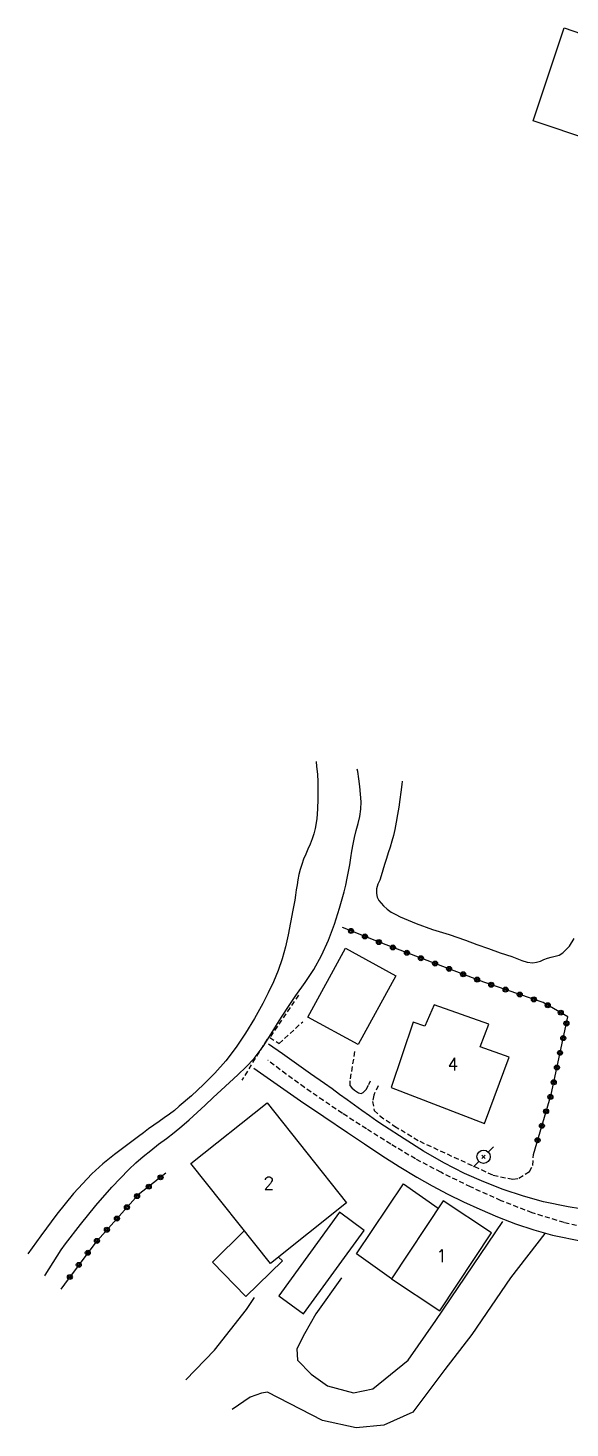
# Model space of a CAD drawing. Header units: millimetres. Extents: x 176000 to 177001, y 163000 to 164001.
# Drawn here: x 176324.5 to 176378.6, y 163426 to 163565.6 of the extents above; entities that cross this region are included whole.
import ezdxf
from ezdxf.enums import TextEntityAlignment as Align

# ---------------------------------------------------------------- set-up
doc = ezdxf.new("R2010")
doc.units = ezdxf.units.MM
doc.linetypes.add('DASHED', pattern=[0.75, 0.5, -0.25])
doc.layers.get('0').update_dxf_attribs({"linetype": 'CONTINUOUS'})
for name, color, linetype in [('W0001', 6, 'DASHED'), ('W0008', 7, 'CONTINUOUS'), ('W0017', 7, 'CONTINUOUS'), ('W0101', 7, 'CONTINUOUS'), ('W0104', 1, 'CONTINUOUS'), ('W0112', 1, 'DASHED'), ('W0323', 7, 'CONTINUOUS'), ('W0473', 7, 'CONTINUOUS'), ('W0510', 5, 'CONTINUOUS'), ('W0515', 5, 'CONTINUOUS'), ('W0991', 7, 'CONTINUOUS')]:
    doc.layers.add(name, color=color, linetype=linetype)
doc.styles.get("Standard").update_dxf_attribs({"font": 'romans.shx', "width": 0.85})

# ---------------------------------------------------------------- blocks, each defined once
blk = doc.blocks.new('T473')
for p, q in [((-0.166667, 0.166667), (0.166667, -0.166667)), ((-0.166667, -0.166667), (0.166667, 0.166667)), ((0.500001, 0.500001), (1.000002, 1.000002)), ((-1.000002, -1.000002), (-0.500001, -0.500001))]:
    blk.add_line(p, q)
blk.add_ellipse((0, 0), major_axis=(0.471405, 0.471405), ratio=1, start_param=5.4977871438, end_param=11.780972451)
blk = doc.blocks.new('t323o')
at = {"color": 0, "linetype": 'Continuous'}
for radius in [0.25, 0.15]:
    blk.add_circle((0, 0), radius, dxfattribs=at)

msp = doc.modelspace()

# ---------------------------------------------------------------- linework, layer by layer
at = {"layer": 'W0001'}
msp.add_lwpolyline([(176379.99, 163446.04), (176378.02, 163446.49), (176374.82, 163447.47), (176371.72, 163448.68), (176368.68, 163450.05), (176365.7, 163451.51), (176363.17, 163452.85), (176360.7, 163454.31), (176358.28, 163455.84), (176355.88, 163457.39), (176353.98, 163458.66), (176352.11, 163459.96), (176350.26, 163461.29), (176348.44, 163462.67)], dxfattribs=at)
at = {"layer": 'W0008'}
for points in [[(176380.87, 163447.67), (176378.41, 163448.06), (176375.96, 163448.58), (176373.94, 163449.14), (176371.94, 163449.8), (176369.98, 163450.55), (176368.05, 163451.39), (176365.99, 163452.44), (176363.99, 163453.61), (176362.03, 163454.84), (176360.09, 163456.1), (176359.33, 163456.61), (176358.57, 163457.13), (176357.82, 163457.66), (176357.08, 163458.2), (176356.34, 163458.74), (176355.6, 163459.28), (176354.86, 163459.82), (176354.11, 163460.36), (176352.71, 163461.34), (176351.31, 163462.33), (176349.91, 163463.32), (176348.5, 163464.3)], [(176347.05, 163461.88), (176349.37, 163460.25), (176351.7, 163458.65), (176354.04, 163457.06), (176356.39, 163455.49), (176358.1, 163454.34), (176359.82, 163453.2), (176361.55, 163452.08), (176363.32, 163451.02), (176364.85, 163450.16), (176366.41, 163449.33), (176367.98, 163448.55), (176369.59, 163447.83), (176371.36, 163447.08), (176373.16, 163446.38), (176374.99, 163445.76), (176376.85, 163445.24), (176379.8, 163444.64)]]:
    msp.add_lwpolyline(points, dxfattribs=at)
at = {"layer": 'W0017'}
for points in [[(176355.79, 163440.98), (176353.22, 163437.39), (176352.1, 163435.41), (176351.33, 163433.89), (176351.41, 163432.76), (176352.78, 163431.38), (176354.4, 163430.2), (176356.99, 163429.53), (176358.92, 163429.91), (176362.43, 163432.76), (176365.22, 163436.74), (176371.9, 163446.6)], [(176376.1, 163445.4), (176372.66, 163440.99), (176368.81, 163435.32), (176366.11, 163431.85), (176362.91, 163427.59), (176360, 163426.29), (176357.25, 163426.01), (176353.9, 163426.76), (176348.4, 163429.58), (176347.8, 163429.49), (176346.67, 163429.09), (176344.87, 163427.85)], [(176340.24, 163430.8), (176343.13, 163433.78), (176346.31, 163437.84), (176347.1, 163439.02)]]:
    msp.add_lwpolyline(points, dxfattribs=at)
at = {"layer": 'W0101'}
for points in [[(176395.2, 163548.56), (176386.35, 163551.48), (176386.74, 163552.43), (176374.91, 163556.37), (176378.02, 163565.63), (176391.65, 163560.91), (176393.09, 163565.07), (176399.83, 163562.78), (176398.36, 163558.09)], [(176360.76, 163459.97), (176370.06, 163456.38), (176372.52, 163462.98), (176369.64, 163464.02), (176370.5, 163466.3), (176365.04, 163468.2), (176364.11, 163466.07), (176362.94, 163466.47)], [(176348.38, 163458.44), (176356.3, 163448.45), (176348.7, 163442.42), (176340.77, 163452.4)]]:
    msp.add_lwpolyline(points, close=True, dxfattribs=at)
for points in [[(176365.93, 163448.66), (176360.78, 163440.89), (176365.6, 163437.7), (176370.75, 163445.47)], [(176370.75, 163445.47), (176365.93, 163448.66)]]:
    msp.add_lwpolyline(points, dxfattribs=at)
at = {"layer": 'W0104'}
for points in [[(176361.2, 163471.1), (176357.45, 163464.25), (176352.43, 163466.99), (176356.18, 163473.85)], [(176355.58, 163447.52), (176349.54, 163439.2), (176352.01, 163437.4), (176358.05, 163445.72)]]:
    msp.add_lwpolyline(points, close=True, dxfattribs=at)
for points in [[(176360.78, 163440.89), (176357.3, 163443.39), (176361.97, 163450.37), (176365.45, 163447.93)], [(176349.5, 163443.05), (176349.91, 163442.68), (176346.25, 163439.14), (176342.92, 163442.54), (176346.1, 163445.7)]]:
    msp.add_lwpolyline(points, dxfattribs=at)
at = {"layer": 'W0112'}
for points in [[(176351.5, 163469.18), (176348.64, 163464.97), (176349.56, 163464.34), (176351.92, 163466.52)], [(176348.37, 163464.79), (176345.83, 163460.69)], [(176357.09, 163463.55), (176356.63, 163460.64), (176356.62, 163460.18), (176356.82, 163459.93), (176357.08, 163459.7), (176357.48, 163459.43), (176357.74, 163459.36), (176357.96, 163459.46), (176358.24, 163459.77), (176358.52, 163460.27), (176358.68, 163460.62)], [(176359.45, 163460.14), (176359.01, 163459.2), (176358.88, 163458.58), (176359.06, 163457.68), (176359.62, 163457.14), (176361.09, 163456.12), (176363.6, 163454.6), (176370.93, 163451.22), (176372.9, 163450.81), (176373.5, 163450.91), (176374.55, 163451.6), (176374.89, 163452.19), (176374.94, 163453.29)]]:
    msp.add_lwpolyline(points, dxfattribs=at)
at = {"layer": 'W0323'}
for points in [[(176374.94, 163453.27), (176376.71, 163459.28), (176378.38, 163467.03), (176375.91, 163468.43), (176369.98, 163470.48), (176359.82, 163474.35), (176355.89, 163475.92)], [(176338.27, 163451.43), (176335.49, 163449.25), (176331.17, 163444.42), (176328.13, 163440.34), (176327.78, 163439.87)]]:
    msp.add_lwpolyline(points, dxfattribs=at)
at = {"layer": 'W0510'}
for points in [[(176353.26, 163492.48), (176353.31, 163491.97), (176353.38, 163491.22), (176353.43, 163490.46), (176353.44, 163489.7), (176353.44, 163488.72), (176353.4, 163487.75), (176353.32, 163486.77), (176353.16, 163485.8), (176353.02, 163485.27), (176352.85, 163484.75), (176352.65, 163484.24), (176352.44, 163483.74), (176352.22, 163483.24), (176352.01, 163482.73), (176351.82, 163482.22), (176351.66, 163481.7), (176351.54, 163481.2), (176351.43, 163480.69), (176351.35, 163480.18), (176351.27, 163479.67), (176351.2, 163479.16), (176351.12, 163478.65), (176351.04, 163478.15), (176350.95, 163477.64), (176350.71, 163476.42), (176350.48, 163475.2), (176350.21, 163473.99), (176349.86, 163472.79), (176349.46, 163471.64), (176349, 163470.52), (176348.48, 163469.42), (176347.93, 163468.34), (176347.1, 163466.85), (176346.22, 163465.4), (176345.27, 163463.98), (176344.24, 163462.63), (176343.16, 163461.41), (176342.02, 163460.25), (176340.82, 163459.15), (176339.6, 163458.09), (176339.11, 163457.69), (176338.61, 163457.3), (176338.1, 163456.93), (176337.58, 163456.56), (176337.06, 163456.2), (176336.54, 163455.83), (176336.03, 163455.46), (176335.53, 163455.08), (176334.34, 163454.19), (176333.14, 163453.3), (176331.97, 163452.37), (176330.86, 163451.35), (176329.05, 163449.4), (176327.38, 163447.32), (176325.79, 163445.19), (176324.5, 163443.39)], [(176326.17, 163441.18), (176326.21, 163441.25), (176326.61, 163441.89), (176327, 163442.52), (176327.4, 163443.15), (176327.81, 163443.78), (176328.25, 163444.38), (176329.73, 163446.31), (176331.27, 163448.2), (176332.87, 163450.03), (176334.56, 163451.79), (176335.27, 163452.45), (176336.01, 163453.09), (176336.77, 163453.7), (176337.54, 163454.3), (176338.31, 163454.89), (176339.08, 163455.49), (176339.84, 163456.1), (176340.59, 163456.73), (176341.4, 163457.46), (176342.2, 163458.2), (176342.99, 163458.96), (176343.78, 163459.71), (176344.62, 163460.48), (176345.46, 163461.24), (176346.29, 163462.03), (176347.06, 163462.87), (176347.96, 163464.07), (176348.78, 163465.32), (176349.56, 163466.6), (176350.36, 163467.86), (176351.24, 163469.15), (176352.16, 163470.44), (176353.04, 163471.75), (176353.81, 163473.13), (176354.5, 163474.67), (176355.09, 163476.26), (176355.6, 163477.86), (176356.06, 163479.48), (176356.23, 163480.15), (176356.37, 163480.83), (176356.5, 163481.51), (176356.61, 163482.19), (176356.72, 163482.87), (176356.83, 163483.55), (176356.95, 163484.23), (176357.08, 163484.9), (176357.25, 163485.6), (176357.45, 163486.29), (176357.62, 163487), (176357.72, 163487.71), (176357.74, 163488.47), (176357.7, 163489.23), (176357.63, 163489.99), (176357.52, 163490.74), (176357.41, 163491.48), (176357.37, 163491.7)]]:
    msp.add_lwpolyline(points, dxfattribs=at)
at = {"layer": 'W0515'}
msp.add_lwpolyline([(176361.85, 163490.53), (176361.8, 163490.17), (176361.7, 163489.43), (176361.6, 163488.68), (176361.5, 163487.93), (176361.39, 163487.18), (176361.26, 163486.43), (176361.11, 163485.69), (176360.97, 163485.11), (176360.81, 163484.52), (176360.64, 163483.95), (176360.46, 163483.37), (176360.27, 163482.8), (176360.09, 163482.22), (176359.91, 163481.65), (176359.74, 163481.07), (176359.6, 163480.66), (176359.42, 163480.23), (176359.28, 163479.78), (176359.27, 163479.31), (176359.36, 163478.96), (176359.53, 163478.63), (176359.74, 163478.34), (176359.97, 163478.07), (176360.35, 163477.74), (176360.76, 163477.46), (176361.2, 163477.22), (176361.64, 163477), (176363.23, 163476.31), (176364.87, 163475.73), (176366.52, 163475.21), (176368.16, 163474.66), (176369.31, 163474.24), (176370.47, 163473.82), (176371.63, 163473.41), (176372.79, 163473.02), (176373.29, 163472.84), (176373.8, 163472.63), (176374.32, 163472.46), (176374.87, 163472.4), (176375.26, 163472.45), (176375.64, 163472.57), (176376, 163472.72), (176376.35, 163472.85), (176376.73, 163472.96), (176377.13, 163473.05), (176377.53, 163473.18), (176377.89, 163473.39), (176378.53, 163474.05), (176379.01, 163474.84)], dxfattribs=at)

# ---------------------------------------------------------------- block references
at = {"layer": 'W0323'}
for p, rotation in [((176356.74, 163475.58), 158.2514905368768), ((176358.13, 163475.03), 158.2514905368768), ((176359.52, 163474.47), 158.2514905368768), ((176360.92, 163473.93), 159.1399145435241), ((176362.32, 163473.4), 159.1399145435241), ((176363.72, 163472.86), 159.1399145435241), ((176365.13, 163472.33), 159.1399145435241), ((176366.53, 163471.8), 159.1399145435241), ((176367.93, 163471.26), 159.1399145435241), ((176369.33, 163470.73), 159.1399145435241), ((176370.74, 163470.22), 160.9267569069792), ((176372.16, 163469.73), 160.9267569069792), ((176373.58, 163469.24), 160.9267569069792), ((176374.99, 163468.75), 160.9267569069792), ((176376.37, 163468.17), 150.5050441819617), ((176377.68, 163467.43), 150.5050441819617), ((176378.24, 163466.36), 77.84212240507394), ((176377.92, 163464.89), 77.84212240507394), ((176377.6, 163463.42), 77.84212240507394), ((176377.29, 163461.96), 77.84212240507394), ((176376.97, 163460.49), 77.84212240507394), ((176376.64, 163459.03), 73.5459635661342), ((176376.21, 163457.59), 73.5459635661342), ((176375.79, 163456.15), 73.5459635661342), ((176375.36, 163454.71), 73.5459635661342), ((176337.73, 163451.01), 218.1125824274673), ((176335.39, 163449.14), 228.1770562448422), ((176336.55, 163450.08), 218.1125824274673), ((176334.38, 163448.02), 228.1770562448422), ((176333.38, 163446.9), 228.1770562448422), ((176331.38, 163444.67), 228.1770562448422), ((176332.38, 163445.78), 228.1770562448422), ((176330.47, 163443.48), 233.3712182282732), ((176329.57, 163442.28), 233.3712182282732), ((176328.68, 163441.07), 233.3712182282732)]:
    msp.add_blockref('t323o', p, dxfattribs=dict(at, rotation=rotation))
at = {"layer": 'W0473'}
msp.add_blockref('T473', (176369.97, 163453.06), dxfattribs=at)

# ---------------------------------------------------------------- texts
at = {"layer": 'W0991'}
for s, p in [('4', (176366.9, 163462.29)), ('2', (176348.54, 163450.43)), ('1', (176365.77, 163443.18))]:
    msp.add_text(s, height=1.25, dxfattribs=at).set_placement(p, align=Align.MIDDLE_CENTER)

doc.saveas('drawing.dxf')
